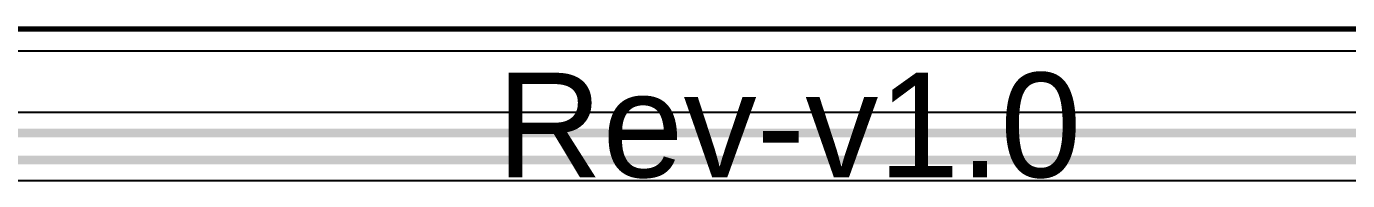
# Model space of a CAD drawing. Header units: millimetres. Extents: x 0 to 172, y 0 to 138.
# Drawn here: x 59.59 to 91.17, y 116.37 to 120.06 of the extents above; entities that cross this region are included whole.
import ezdxf

# ---------------------------------------------------------------- set-up
doc = ezdxf.new("R2010")
doc.units = ezdxf.units.MM
for name, color, linetype in [('BottomLayer', 5, 'Continuous'), ('Mechanical2', 216, 'Continuous'), ('TopLayer', 1, 'Continuous'), ('TopOverlay', 2, 'Continuous')]:
    doc.layers.add(name, color=color, linetype=linetype)
doc.styles.add('Arial', font='', dxfattribs={"height": 0.2})
doc.styles.get('Arial').set_extended_font_data('Arial')

msp = doc.modelspace()

# ---------------------------------------------------------------- linework, layer by layer
at = {"layer": 'BottomLayer'}
for p, q in [((5.174, 119.482), (108.839, 119.482)), ((108.839, 118.004), (11.797, 118.004)), ((52.924, 116.372), (106.326, 116.372))]:
    msp.add_line(p, q, dxfattribs=at)
at = {"layer": 'BottomLayer', "const_width": 0.203}
for points in [[(11.797, 117.512), (135.573, 117.512)], [(12.217, 116.865), (131.598, 116.865)]]:
    msp.add_lwpolyline(points, dxfattribs=at)
at = {"layer": 'Mechanical2', "const_width": 0.127}
msp.add_lwpolyline([(0, 120), (109.347, 120)], dxfattribs=at)
at = {"layer": 'TopLayer'}
msp.add_line((49.124, 119.482), (108.839, 119.482), dxfattribs=at)

# ---------------------------------------------------------------- texts
at = {"layer": 'TopOverlay', "style": 'Arial'}
msp.add_text('Rev-v1.0', height=2.5, dxfattribs=at).set_placement((70.836, 116.454))

doc.saveas('drawing.dxf')
